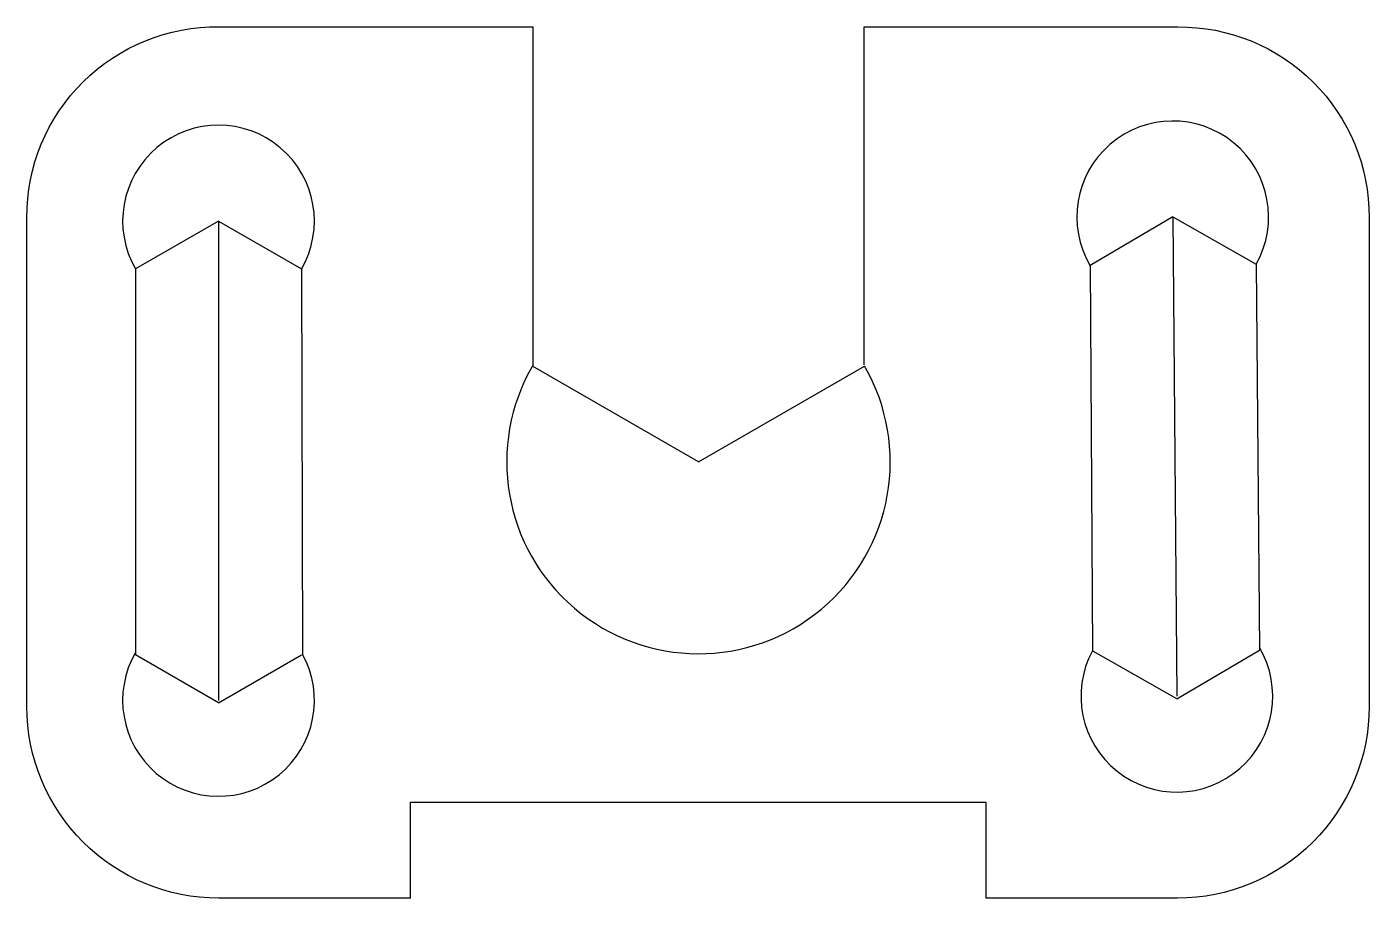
# Model space of a CAD drawing. Header units: millimetres. Extents: x 3.1 to 10.1, y 3.87 to 8.41.
import ezdxf

# ---------------------------------------------------------------- set-up
doc = ezdxf.new("R2010")
doc.units = ezdxf.units.MM

msp = doc.modelspace()

# ---------------------------------------------------------------- linework, layer by layer
for p, q in [((5.7403, 6.6492), (5.7403, 8.4126)), ((7.4675, 6.6504), (7.4675, 8.4126)), ((9.076, 7.4216), (8.6451, 7.1679)), ((9.076, 7.4216), (9.076, 7.4216)), ((9.076, 7.4216), (9.0977, 4.9217)), ((9.076, 7.4216), (9.5111, 7.1754)), ((4.1, 7.4), (3.667, 7.15)), ((4.1, 7.4), (4.1, 7.4)), ((4.1, 7.4), (4.1, 4.9)), ((4.1, 7.4), (4.533, 7.15)), ((3.667, 7.15), (3.667, 5.1368)), ((4.5323, 7.1513), (4.5387, 5.1389)), ((8.6458, 7.1692), (8.657, 5.1568)), ((9.5111, 7.1754), (9.5286, 5.1623)), ((6.6029, 6.1434), (5.7369, 6.6434)), ((6.6029, 6.1434), (7.4689, 6.6434)), ((4.1, 4.8868), (3.667, 5.1368)), ((4.1, 4.8868), (4.533, 5.1368)), ((9.0978, 4.9085), (8.6626, 5.1548)), ((9.0978, 4.9085), (9.5286, 5.1623))]:
    msp.add_line(p, q)
for points in [[(5.1012, 3.8685), (4.1004, 3.8685, -0.414214), (3.1004, 4.8685), (3.1004, 7.4183, -0.41895), (4.1029, 8.4126), (5.7403, 8.4126)], [(7.4675, 8.4126), (9.1029, 8.4126, -0.417514), (10.1004, 7.4183), (10.1004, 4.8685, -0.414214), (9.1004, 3.8685), (8.1012, 3.8685)]]:
    msp.add_lwpolyline(points, format="xyb")
msp.add_lwpolyline([(5.1012, 3.8685), (5.1012, 4.3685), (8.1012, 4.3685), (8.1012, 3.8685)])
for centre, radius, start, end in [((9.076, 7.4216), 0.5, 330.49792, 210.65186), ((4.1, 7.4), 0.5, 329.84606, 210), ((6.6029, 6.1434), 1, 149.61428, 30), ((4.1, 4.9), 0.5, 150, 28.68019), ((9.0977, 4.9217), 0.5, 151.81773, 30.49792)]:
    msp.add_arc(centre, radius, start, end)

doc.saveas('drawing.dxf')
